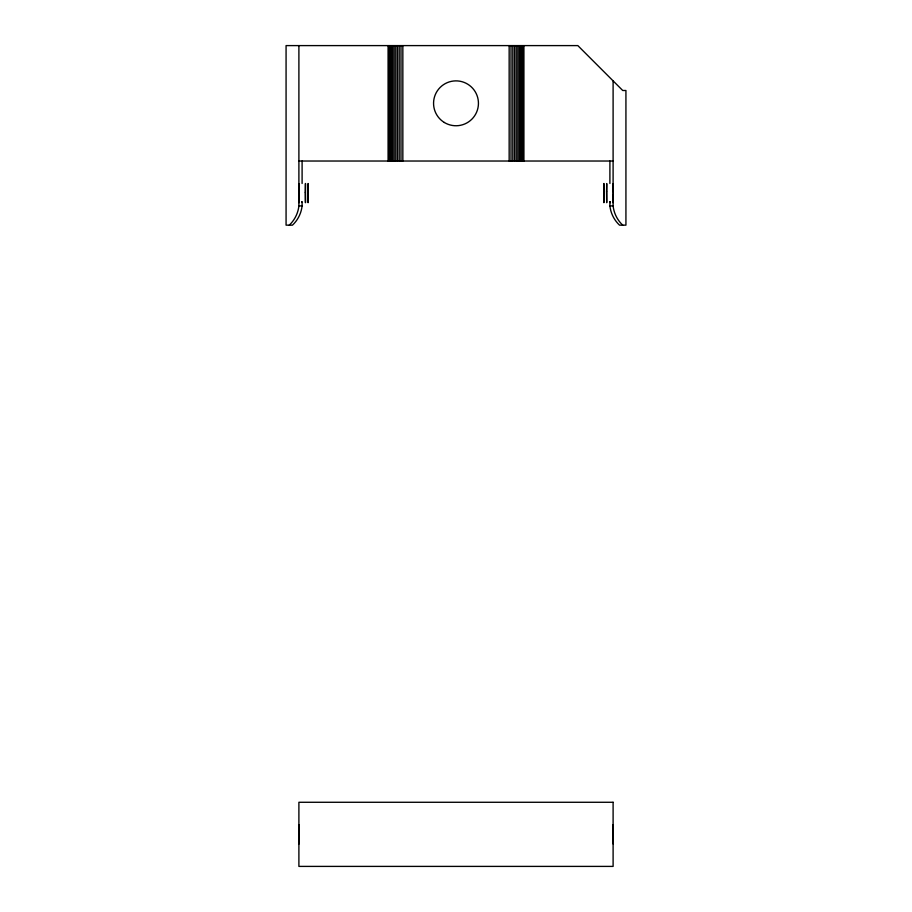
<?xml version="1.0" encoding="UTF-8"?>
<svg xmlns="http://www.w3.org/2000/svg" width="912" height="912" viewBox="0 0 912 912"><rect width="100%" height="100%" fill="white"/><g stroke="black" fill="none" stroke-linecap="round" stroke-linejoin="round"><path stroke-width="1.37" d="M613.229 193.663L613.092 202.635L613.058 202.042M301.655 202.202L301.747 201.837M610.356 201.791L610.31 202.692L610.253 201.791M299.102 202.088L299.056 202.703L299.09 183.814M613.081 183.779L613.229 192.455M298.897 161.025L613.103 161.025M289.275 225.15A31.019 31.019 0 0 0 298.897 205.918L302.1 205.907L302.1 201.7M609.9 201.7L609.9 205.907L613.103 205.907A31.019 31.019 0 0 0 622.725 225.15M613.103 80.872L613.103 205.907M609.9 161.025L609.9 183.472M523.921 45.6L523.921 161.025M522.986 45.6L522.986 161.025M521.903 45.6L521.903 161.025M520.661 45.6L520.661 161.025M519.304 45.6L519.304 161.025M517.822 45.6L517.822 161.025M516.226 45.6L516.226 161.025M514.55 45.6L514.55 161.025M512.806 45.6L512.806 161.025M511.005 45.6L511.005 161.025M509.158 45.6L509.158 161.025M402.842 45.6L402.842 161.025M400.995 45.6L400.995 161.025M399.194 45.6L399.194 161.025M397.45 45.6L397.45 161.025M395.774 45.6L395.774 161.025M394.178 45.6L394.178 161.025M392.696 45.6L392.696 161.025M391.339 45.6L391.339 161.025M390.097 45.6L390.097 161.025M389.014 45.6L389.014 161.025M388.079 45.6L388.079 161.025M302.1 161.025L302.1 183.472M298.897 45.6L298.897 205.907M609.9 205.918A31.019 31.019 0 0 0 619.522 225.15L625.928 225.15L625.928 90.493L622.725 90.493L577.832 45.6L286.072 45.6L286.072 225.15L292.478 225.15A31.019 31.019 0 0 0 302.1 205.918M305.349 192.318L305.463 202.703L305.463 183.472L305.349 192.318M307.994 191.782L308.108 202.681L308.119 183.494L307.994 191.782M603.767 191.885L603.881 202.692L603.892 183.483L603.767 191.885M612.989 832.759L613.115 843.908L613.092 824.767L612.989 832.759M298.942 831.299L299.045 843.942L299.056 824.733L298.942 831.299M606.571 191.315L606.697 202.703L606.708 183.54L606.571 191.315M613.103 802.275L298.897 802.275L298.897 866.4L613.103 866.4L613.103 802.275M444.326 122.482A22.447 22.447 0 0 0 478.435 103.843A22.447 22.447 0 0 0 445.238 83.619A22.447 22.447 0 0 0 444.326 122.482"/></g></svg>
